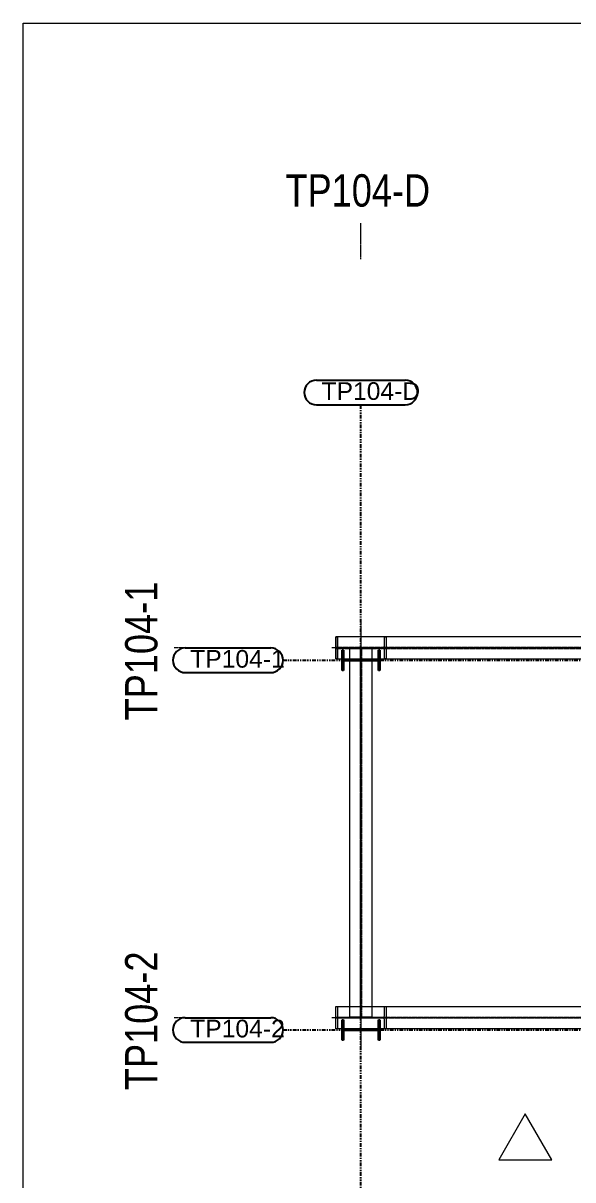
# Model space of a CAD drawing. Header units: inches. Extents: x 209270 to 234360, y -180214 to -150194.
# Drawn here: x 209270 to 213732, y -159580 to -150194 of the extents above; entities that cross this region are included whole.
import ezdxf
from ezdxf.enums import TextEntityAlignment as Align

# ---------------------------------------------------------------- set-up
doc = ezdxf.new("R2010")
doc.units = ezdxf.units.IN
doc.header["$LTSCALE"] = 10
doc.header["$MEASUREMENT"] = 0
for name, pattern in [('CENTER', [2, 1.25, -0.25, 0.25, -0.25]), ('DXK_LINE_DOT5', [7.8785, 2.979, -0.9799, 0.9799, -0.9799, 0.9799, -0.9799]), ('HIDDEN', [0.375, 0.25, -0.125])]:
    doc.linetypes.add(name, pattern=pattern)
for name, color, linetype in [('$AUDIT_BAD_LAYER1', 1, 'Continuous'), ('_STR_0', 5, 'Continuous'), ('_STR_10', 5, 'Continuous'), ('_STR_2', 5, 'Continuous'), ('_STR_4', 5, 'Continuous')]:
    doc.layers.add(name, color=color, linetype=linetype)
for name, color, linetype, lineweight in [('AM_VIEWS', 1, 'Continuous', 0), ('CEN', 1, 'CENTER', 9), ('HIDDEN', 1, 'HIDDEN', 9), ('MAIN OBJECT', 1, 'Continuous', 18), ('REV-B', 1, 'Continuous', 5), ('TEXT', 1, 'Continuous', 13)]:
    doc.layers.add(name, color=color, linetype=linetype, lineweight=lineweight)
doc.styles.add('Arial', font='arial.ttf', dxfattribs={"height": 0.2})
doc.styles.add('TEXT_350', font='arial.ttf', dxfattribs={"width": 0.8, "height": 3.5})

# ---------------------------------------------------------------- blocks, each defined once
blk = doc.blocks.new('A$C426f7GU6TT')
at = {"layer": 'CEN'}
for p, q in [((0, 235.7), (0, -235.7)), ((-235.7, 0), (235.7, 0))]:
    blk.add_line(p, q, dxfattribs=at)
blk.add_circle((0, 0), 5, dxfattribs=at)
at = {"layer": 'MAIN OBJECT'}
blk.add_lwpolyline([(4.4, -180.2, 0.414214), (14.6, -190.4), (89.4, -190.4), (89.4, -204.7), (-89.4, -204.7), (-89.4, -190.4), (-14.6, -190.4, 0.414214), (-4.4, -180.2), (-4.4, 180.2, 0.414214), (-14.6, 190.4), (-89.4, 190.4), (-89.4, 204.7), (89.4, 204.7), (89.4, 190.4), (14.6, 190.4, 0.414214), (4.4, 180.2), (4.4, -180.2)], format="xyb", dxfattribs=at)
blk = doc.blocks.new('A$C45b56574')
at = {"layer": 'REV-B'}
blk.add_lwpolyline([(0, 458), (-265, 0), (265, 0)], close=True, dxfattribs=at)
blk = doc.blocks.new('GridLine-116860372-116901 - 114867')
at = {"layer": '_STR_10', "linetype": 'Continuous'}
for p, q in [((211651.8, -153091), (212371.9, -153091)), ((211651.8, -153291), (212371.9, -153291))]:
    blk.add_line(p, q, dxfattribs=at)
for centre, start, end in [((211651.8, -153191), 90, 270), ((212371.9, -153191), 270, 90)]:
    blk.add_arc(centre, 100, start, end, dxfattribs=at)
at = {"layer": '_STR_2', "linetype": 'DXK_LINE_DOT5'}
blk.add_line((212011.9, -165456.7), (212011.9, -153291), dxfattribs=at)
at = {"layer": '_STR_10', "linetype": 'Continuous', "style": 'Arial'}
blk.add_text('TP104-D', height=143.26, dxfattribs=at).set_placement((211691.8, -153251))
blk = doc.blocks.new('GridLine-116860372-116906 - 114867')
at = {"layer": '_STR_10', "linetype": 'Continuous'}
for p, q in [((210586.2, -158263.7), (211279.7, -158263.7)), ((210586.2, -158463.7), (211279.7, -158463.7))]:
    blk.add_line(p, q, dxfattribs=at)
for centre, start, end in [((210586.2, -158363.7), 90, 270), ((211279.7, -158363.7), 270, 90)]:
    blk.add_arc(centre, 100, start, end, dxfattribs=at)
at = {"layer": '_STR_2', "linetype": 'DXK_LINE_DOT5'}
blk.add_line((211379.7, -158363.7), (228961.1, -158363.7), dxfattribs=at)
at = {"layer": '_STR_10', "linetype": 'Continuous', "style": 'Arial'}
blk.add_text('TP104-2', height=143.26, dxfattribs=at).set_placement((210626.2, -158423.7))
blk = doc.blocks.new('GridLine-116860372-116908 - 114867')
at = {"layer": '_STR_10', "linetype": 'Continuous'}
for p, q in [((210586.2, -155263.7), (211279.7, -155263.7)), ((210586.2, -155463.7), (211279.7, -155463.7))]:
    blk.add_line(p, q, dxfattribs=at)
for centre, start, end in [((210586.2, -155363.7), 90, 270), ((211279.7, -155363.7), 270, 90)]:
    blk.add_arc(centre, 100, start, end, dxfattribs=at)
at = {"layer": '_STR_2', "linetype": 'DXK_LINE_DOT5'}
blk.add_line((211379.7, -155363.7), (228961.1, -155363.7), dxfattribs=at)
at = {"layer": '_STR_10', "linetype": 'Continuous', "style": 'Arial'}
blk.add_text('TP104-1', height=143.26, dxfattribs=at).set_placement((210626.2, -155423.7))
blk = doc.blocks.new('Part-116860372-114882 - 114867')
at = {"layer": '_STR_4', "linetype": 'Continuous'}
blk.add_hatch(color=256, dxfattribs=at).paths.add_polyline_path([(212011.9, -158367.7, -1), (212011.9, -158359.7, -1)])
at = {"layer": '_STR_2', "linetype": 'Continuous'}
for p, q in [((211858.6, -158446.5), (211858.6, -158280.8)), ((211858.6, -158280.8), (211870.4, -158280.8)), ((211870.4, -158280.8), (211870.4, -158360.3)), ((212153.4, -158280.8), (212165.2, -158280.8)), ((212153.4, -158360.3), (212153.4, -158280.8)), ((212165.2, -158280.8), (212165.2, -158446.5)), ((211870.4, -158360.3), (212153.4, -158360.3)), ((212153.4, -158367), (211870.4, -158367)), ((211870.4, -158367), (211870.4, -158446.5)), ((212153.4, -158446.5), (212153.4, -158367)), ((211870.4, -158446.5), (211858.6, -158446.5)), ((212165.2, -158446.5), (212153.4, -158446.5))]:
    blk.add_line(p, q, dxfattribs=at)
at = {"layer": '_STR_4', "linetype": 'CENTER'}
blk.add_line((212011.9, -158363.7), (212011.9, -158363.7), dxfattribs=at)
at = {"layer": '_STR_4', "linetype": 'Continuous'}
blk.add_circle((212011.9, -158363.7), 4, dxfattribs=at)
blk = doc.blocks.new('Part-116860372-114881 - 114867')
at = {"layer": '_STR_4', "linetype": 'Continuous'}
blk.add_hatch(color=256, dxfattribs=at).paths.add_polyline_path([(212011.9, -155367.7, -1), (212011.9, -155359.7, -1)])
at = {"layer": '_STR_2', "linetype": 'Continuous'}
for p, q in [((211858.6, -155446.5), (211858.6, -155280.8)), ((211858.6, -155280.8), (211870.4, -155280.8)), ((211870.4, -155280.8), (211870.4, -155360.3)), ((212153.4, -155280.8), (212165.2, -155280.8)), ((212153.4, -155360.3), (212153.4, -155280.8)), ((212165.2, -155280.8), (212165.2, -155446.5)), ((211870.4, -155360.3), (212153.4, -155360.3)), ((212153.4, -155367), (211870.4, -155367)), ((211870.4, -155367), (211870.4, -155446.5)), ((212153.4, -155446.5), (212153.4, -155367)), ((211870.4, -155446.5), (211858.6, -155446.5)), ((212165.2, -155446.5), (212153.4, -155446.5))]:
    blk.add_line(p, q, dxfattribs=at)
at = {"layer": '_STR_4', "linetype": 'CENTER'}
blk.add_line((212011.9, -155363.7), (212011.9, -155363.7), dxfattribs=at)
at = {"layer": '_STR_4', "linetype": 'Continuous'}
blk.add_circle((212011.9, -155363.7), 4, dxfattribs=at)

msp = doc.modelspace()

# ---------------------------------------------------------------- linework, layer by layer
at = {"layer": 'AM_VIEWS'}
msp.add_lwpolyline([(209270.3, -150194), (234359.8, -150194), (234359.8, -180214.3), (209270.3, -180214.3)], close=True, dxfattribs=at)
at = {"layer": 'CEN'}
for p, q in [((212011.9, -152109.2), (212011.9, -151818.2)), ((210847.6, -155263.7), (210495.6, -155263.7)), ((216811.6, -155263.7), (211802.8, -155263.7)), ((212011.9, -158263.7), (212011.9, -155263.7)), ((210847.6, -158263.7), (210495.6, -158263.7)), ((216811.6, -158263.7), (211802.8, -158263.7))]:
    msp.add_line(p, q, dxfattribs=at)
at = {"layer": 'HIDDEN'}
for points, elevation in [([(211807.2, -155268.1), (216807.2, -155268.1), (216807.2, -155259.3), (211807.2, -155259.3)], 2.2), ([(212016.3, -155268.1), (212016.3, -158259.3), (212007.5, -158259.3), (212007.5, -155268.1)], 1.5), ([(211807.2, -158259.3), (216807.2, -158259.3), (216807.2, -158268.1), (211807.2, -158268.1)], 2.2)]:
    msp.add_lwpolyline(points, close=True, dxfattribs=dict(at, elevation=elevation))
at = {"layer": 'MAIN OBJECT'}
for points, elevation in [([(211807.2, -155353.1), (216807.2, -155353.1), (216807.2, -155174.3), (211807.2, -155174.3)], 2.2), ([(212101.3, -155268.1), (212101.3, -158259.3), (211922.5, -158259.3), (211922.5, -155268.1)], 1.5), ([(211807.2, -158174.3), (216807.2, -158174.3), (216807.2, -158353.1), (211807.2, -158353.1)], 2.2)]:
    msp.add_lwpolyline(points, close=True, dxfattribs=dict(at, elevation=elevation))

# ---------------------------------------------------------------- block references
at = {"layer": '$AUDIT_BAD_LAYER1', "rotation": 270.0096740856855}
for p in [(212011.9, -155263.7), (212011.9, -158263.7)]:
    msp.add_blockref('A$C426f7GU6TT', p, dxfattribs=at)
at = {"layer": '_STR_0', "zscale": 0.8}
for name in ['GridLine-116860372-116901 - 114867', 'GridLine-116860372-116908 - 114867', 'Part-116860372-114881 - 114867', 'GridLine-116860372-116906 - 114867', 'Part-116860372-114882 - 114867']:
    msp.add_blockref(name, (0, 0), dxfattribs=at)
at = {"layer": 'REV-B', "xscale": 0.8141665440958125, "yscale": 0.8141665440958125, "zscale": 0.8141665440958125}
msp.add_blockref('A$C45b56574', (213346, -159417.5), dxfattribs=at)

# ---------------------------------------------------------------- texts
at = {"layer": 'TEXT', "style": 'TEXT_350', "width": 0.8}
msp.add_text('TP104-D', height=262.5, dxfattribs=at).set_placement((211986.5, -151551.5, 0), align=Align.MIDDLE)
for s, p in [('TP104-1', (210229, -155289, 0)), ('TP104-2', (210229, -158289, 0))]:
    msp.add_text(s, height=262.5, rotation=90, dxfattribs=at).set_placement(p, align=Align.MIDDLE)

doc.saveas('drawing.dxf')
